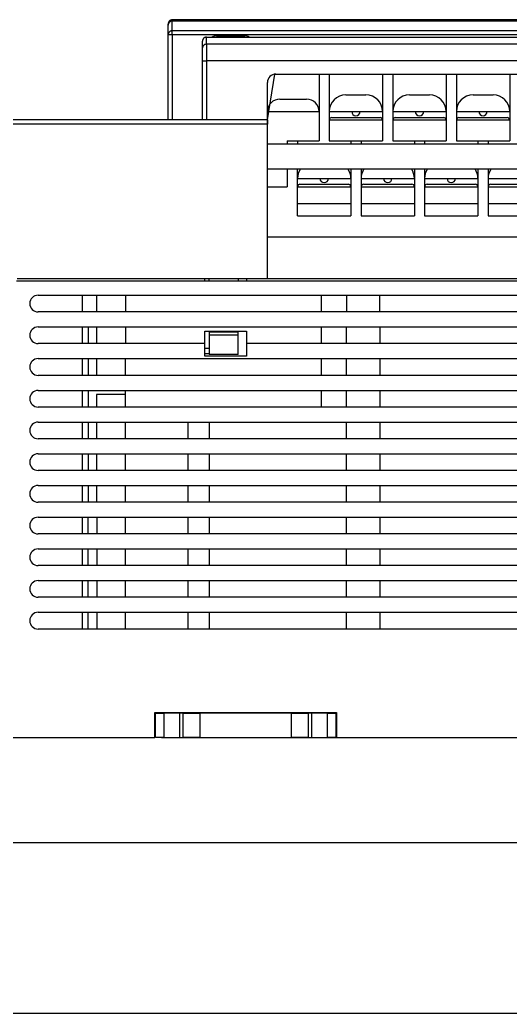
# Model space of a CAD drawing. Header units: millimetres. Extents: x -945625 to 316, y 6 to 533140.
# Drawn here: x -945485.1 to -945426.3, y 532277.5 to 532396.5 of the extents above; entities that cross this region are included whole.
import ezdxf

# ---------------------------------------------------------------- set-up
doc = ezdxf.new("R2010")
doc.units = ezdxf.units.MM
doc.header["$LTSCALE"] = 4

msp = doc.modelspace()

# ---------------------------------------------------------------- linework, layer by layer
at = {"color": 7, "linetype": 'Continuous'}
for p, q in [((-945467.28, 532395.87), (-945467.28, 532396.01)), ((-945466.78, 532396.51), (-945466.8, 532396.51)), ((-945466.78, 532396.37), (-945466.8, 532396.37)), ((-945466.78, 532396.37), (-945466.78, 532396.51)), ((-945401.48, 532396.51), (-945466.78, 532396.51)), ((-945466.78, 532395.2), (-945466.78, 532396.37)), ((-945401.48, 532396.37), (-945466.78, 532396.37)), ((-945467.28, 532394.72), (-945467.28, 532395.87)), ((-945466.78, 532395.2), (-945466.81, 532395.2)), ((-945466.78, 532394.73), (-945466.78, 532395.2)), ((-945401.48, 532395.2), (-945466.78, 532395.2)), ((-945467.28, 532384.51), (-945467.28, 532394.72)), ((-945466.78, 532394.73), (-945466.81, 532394.73)), ((-945466.78, 532394.73), (-945466.78, 532384.51)), ((-945401.48, 532394.73), (-945466.78, 532394.73)), ((-945463.18, 532393.09), (-945463.18, 532393.95)), ((-945462.68, 532394.42), (-945343.48, 532394.42)), ((-945462.68, 532393.59), (-945462.68, 532394.42)), ((-945462.68, 532393.59), (-945462.68, 532391.59)), ((-945343.48, 532393.59), (-945462.68, 532393.59)), ((-945461.48, 532394.61), (-945458.08, 532394.61)), ((-945460.58, 532394.42), (-945460.58, 532394.61)), ((-945463.18, 532393.09), (-945463.18, 532393.11)), ((-945463.18, 532391.59), (-945463.18, 532393.09)), ((-945463.18, 532391.59), (-945462.68, 532391.59)), ((-945463.18, 532384.51), (-945463.18, 532391.59)), ((-945462.68, 532391.59), (-945462.68, 532384.51)), ((-945343.48, 532391.59), (-945462.68, 532391.59)), ((-945455.38, 532384.51), (-945454.48, 532390.01)), ((-945454.48, 532390.01), (-945353.88, 532390.01)), ((-945454.38, 532390.01), (-945355.13, 532390.01)), ((-945449.18, 532390.01), (-945449.18, 532382.01)), ((-945447.96, 532390.01), (-945447.96, 532382.01)), ((-945441.56, 532390.01), (-945441.56, 532382.01)), ((-945440.34, 532390.01), (-945440.34, 532382.01)), ((-945433.94, 532390.01), (-945433.94, 532382.01)), ((-945432.72, 532390.01), (-945432.72, 532382.01)), ((-945426.32, 532390.01), (-945426.32, 532382.01)), ((-945455.38, 532365.51), (-945455.38, 532389.01)), ((-945453.88, 532387.01), (-945450.68, 532387.01)), ((-945445.96, 532387.51), (-945443.56, 532387.51)), ((-945438.34, 532387.51), (-945435.94, 532387.51)), ((-945430.72, 532387.51), (-945428.32, 532387.51)), ((-945455.38, 532385.51), (-945449.18, 532385.51)), ((-945447.96, 532385.51), (-945441.56, 532385.51)), ((-945440.34, 532385.51), (-945433.94, 532385.51)), ((-945432.72, 532385.51), (-945426.32, 532385.51)), ((-945463.18, 532384.51), (-945486.38, 532384.51)), ((-945462.68, 532384.51), (-945463.18, 532384.51)), ((-945455.38, 532384.51), (-945462.68, 532384.51)), ((-945455.38, 532384.51), (-945455.38, 532384.01)), ((-945447.96, 532384.51), (-945441.56, 532384.51)), ((-945447.66, 532384.81), (-945441.86, 532384.81)), ((-945440.34, 532384.51), (-945433.94, 532384.51)), ((-945440.04, 532384.81), (-945434.24, 532384.81)), ((-945432.72, 532384.51), (-945426.32, 532384.51)), ((-945432.42, 532384.81), (-945426.62, 532384.81)), ((-945455.38, 532384.01), (-945486.33, 532384.01)), ((-945455.38, 532365.51), (-945455.38, 532384.01)), ((-945452.99, 532382.01), (-945449.18, 532382.01)), ((-945452.99, 532382.01), (-945452.99, 532381.64)), ((-945451.77, 532382.01), (-945451.77, 532381.64)), ((-945447.96, 532382.01), (-945441.56, 532382.01)), ((-945445.37, 532382.01), (-945445.37, 532381.64)), ((-945444.15, 532382.01), (-945444.15, 532381.64)), ((-945440.34, 532382.01), (-945433.94, 532382.01)), ((-945437.75, 532382.01), (-945437.75, 532381.64)), ((-945436.53, 532382.01), (-945436.53, 532381.64)), ((-945432.72, 532382.01), (-945426.32, 532382.01)), ((-945430.13, 532382.01), (-945430.13, 532381.64)), ((-945428.91, 532382.01), (-945428.91, 532381.64)), ((-945455.38, 532381.64), (-945353.88, 532381.64)), ((-945455.38, 532378.64), (-945353.88, 532378.64)), ((-945452.99, 532378.64), (-945452.99, 532376.51)), ((-945451.77, 532373.01), (-945451.77, 532378.64)), ((-945445.37, 532378.64), (-945445.37, 532373.01)), ((-945444.15, 532378.64), (-945444.15, 532373.01)), ((-945437.75, 532378.64), (-945437.75, 532373.01)), ((-945436.53, 532378.64), (-945436.53, 532373.01)), ((-945430.13, 532378.64), (-945430.13, 532373.01)), ((-945428.91, 532378.64), (-945428.91, 532373.01)), ((-945451.77, 532377.51), (-945445.37, 532377.51)), ((-945444.15, 532377.51), (-945437.75, 532377.51)), ((-945436.53, 532377.51), (-945430.13, 532377.51)), ((-945428.91, 532377.51), (-945422.51, 532377.51)), ((-945455.38, 532376.51), (-945452.99, 532376.51)), ((-945451.77, 532376.51), (-945445.37, 532376.51)), ((-945451.47, 532376.81), (-945445.67, 532376.81)), ((-945444.15, 532376.51), (-945437.75, 532376.51)), ((-945443.85, 532376.81), (-945438.05, 532376.81)), ((-945436.53, 532376.51), (-945430.13, 532376.51)), ((-945436.23, 532376.81), (-945430.43, 532376.81)), ((-945428.91, 532376.51), (-945422.51, 532376.51)), ((-945428.61, 532376.81), (-945422.81, 532376.81)), ((-945451.77, 532374.51), (-945445.37, 532374.51)), ((-945444.15, 532374.51), (-945437.75, 532374.51)), ((-945436.53, 532374.51), (-945430.13, 532374.51)), ((-945428.91, 532374.51), (-945422.51, 532374.51)), ((-945451.77, 532373.01), (-945445.37, 532373.01)), ((-945444.15, 532373.01), (-945437.75, 532373.01)), ((-945436.53, 532373.01), (-945430.13, 532373.01)), ((-945428.91, 532373.01), (-945422.51, 532373.01)), ((-945455.38, 532370.51), (-945354.13, 532370.51)), ((-945352.38, 532365.21), (-945485.48, 532365.21)), ((-945485.38, 532365.51), (-945455.38, 532365.51)), ((-945462.88, 532365.21), (-945462.88, 532365.51)), ((-945462.38, 532365.21), (-945462.38, 532365.51)), ((-945458.88, 532365.51), (-945458.88, 532365.21)), ((-945457.88, 532365.51), (-945457.88, 532365.21)), ((-945455.38, 532365.51), (-945354.13, 532365.51)), ((-945455.38, 532365.51), (-945353.88, 532365.51)), ((-945482.88, 532363.51), (-945357.88, 532363.51)), ((-945477.58, 532363.51), (-945477.58, 532361.51)), ((-945475.88, 532363.51), (-945475.88, 532361.51)), ((-945472.38, 532363.51), (-945472.38, 532361.51)), ((-945448.88, 532361.51), (-945448.88, 532363.51)), ((-945445.88, 532363.51), (-945445.88, 532361.51)), ((-945441.88, 532361.51), (-945441.88, 532363.51)), ((-945357.88, 532361.51), (-945482.88, 532361.51)), ((-945482.88, 532359.71), (-945357.88, 532359.71)), ((-945477.58, 532359.71), (-945477.58, 532357.71)), ((-945476.88, 532359.71), (-945476.88, 532357.71)), ((-945475.88, 532359.71), (-945475.88, 532357.71)), ((-945472.38, 532359.71), (-945472.38, 532357.71)), ((-945462.88, 532359.21), (-945457.88, 532359.21)), ((-945462.88, 532357.71), (-945462.88, 532359.21)), ((-945462.38, 532359.11), (-945462.38, 532359.21)), ((-945462.38, 532359.11), (-945458.88, 532359.11)), ((-945462.38, 532359.11), (-945462.38, 532358.71)), ((-945458.88, 532359.21), (-945458.88, 532359.11)), ((-945458.88, 532358.71), (-945458.88, 532359.11)), ((-945457.88, 532359.21), (-945457.88, 532357.71)), ((-945448.88, 532357.71), (-945448.88, 532359.71)), ((-945445.88, 532357.71), (-945445.88, 532359.71)), ((-945441.88, 532359.71), (-945441.88, 532357.71)), ((-945462.38, 532358.71), (-945462.38, 532356.41)), ((-945458.88, 532358.71), (-945462.38, 532358.71)), ((-945458.88, 532356.41), (-945458.88, 532358.71)), ((-945462.88, 532357.71), (-945482.88, 532357.71)), ((-945462.88, 532356.21), (-945462.88, 532357.71)), ((-945462.38, 532357.11), (-945462.88, 532357.11)), ((-945357.88, 532357.71), (-945457.88, 532357.71)), ((-945457.88, 532357.71), (-945457.88, 532356.21)), ((-945482.88, 532355.91), (-945357.88, 532355.91)), ((-945477.58, 532355.91), (-945477.58, 532353.91)), ((-945476.88, 532355.91), (-945476.88, 532353.91)), ((-945475.88, 532355.91), (-945475.88, 532353.91)), ((-945472.38, 532353.91), (-945472.38, 532355.91)), ((-945462.88, 532356.51), (-945462.38, 532356.51)), ((-945457.88, 532356.21), (-945462.88, 532356.21)), ((-945458.88, 532356.41), (-945462.38, 532356.41)), ((-945448.88, 532353.91), (-945448.88, 532355.91)), ((-945445.88, 532353.91), (-945445.88, 532355.91)), ((-945441.88, 532355.91), (-945441.88, 532353.91)), ((-945357.88, 532353.91), (-945482.88, 532353.91)), ((-945482.88, 532352.11), (-945357.88, 532352.11)), ((-945477.58, 532352.11), (-945477.58, 532350.11)), ((-945476.88, 532352.11), (-945476.88, 532350.11)), ((-945472.38, 532350.11), (-945472.38, 532352.11)), ((-945448.88, 532350.11), (-945448.88, 532352.11)), ((-945445.88, 532350.11), (-945445.88, 532352.11)), ((-945441.88, 532352.11), (-945441.88, 532350.11)), ((-945472.38, 532351.61), (-945475.88, 532351.61)), ((-945475.88, 532351.61), (-945475.88, 532350.11)), ((-945357.88, 532350.11), (-945482.88, 532350.11)), ((-945482.88, 532348.31), (-945357.88, 532348.31)), ((-945477.58, 532348.31), (-945477.58, 532346.31)), ((-945476.88, 532348.31), (-945476.88, 532346.31)), ((-945475.88, 532348.31), (-945475.88, 532346.31)), ((-945472.38, 532346.31), (-945472.38, 532348.31)), ((-945464.88, 532346.31), (-945464.88, 532348.31)), ((-945462.38, 532348.31), (-945462.38, 532346.31)), ((-945445.88, 532346.31), (-945445.88, 532348.31)), ((-945441.88, 532348.31), (-945441.88, 532346.31)), ((-945357.88, 532346.31), (-945482.88, 532346.31)), ((-945482.88, 532344.51), (-945357.88, 532344.51)), ((-945477.58, 532344.51), (-945477.58, 532342.51)), ((-945476.88, 532344.51), (-945476.88, 532342.51)), ((-945475.88, 532344.51), (-945475.88, 532342.51)), ((-945472.38, 532342.51), (-945472.38, 532344.51)), ((-945464.88, 532342.51), (-945464.88, 532344.51)), ((-945462.38, 532344.51), (-945462.38, 532342.51)), ((-945445.88, 532342.51), (-945445.88, 532344.51)), ((-945441.88, 532344.51), (-945441.88, 532342.51)), ((-945357.88, 532342.51), (-945482.88, 532342.51)), ((-945482.88, 532340.71), (-945357.88, 532340.71)), ((-945477.58, 532340.71), (-945477.58, 532338.71)), ((-945476.88, 532340.71), (-945476.88, 532338.71)), ((-945475.88, 532340.71), (-945475.88, 532338.71)), ((-945472.38, 532338.71), (-945472.38, 532340.71)), ((-945464.88, 532338.71), (-945464.88, 532340.71)), ((-945462.38, 532340.71), (-945462.38, 532338.71)), ((-945445.88, 532338.71), (-945445.88, 532340.71)), ((-945441.88, 532340.71), (-945441.88, 532338.71)), ((-945357.88, 532338.71), (-945482.88, 532338.71)), ((-945482.88, 532336.91), (-945357.88, 532336.91)), ((-945477.58, 532336.91), (-945477.58, 532334.91)), ((-945476.88, 532334.91), (-945476.88, 532336.91)), ((-945475.82, 532336.91), (-945475.82, 532334.91)), ((-945472.38, 532334.91), (-945472.38, 532336.91)), ((-945464.88, 532334.91), (-945464.88, 532336.91)), ((-945462.38, 532336.91), (-945462.38, 532334.91)), ((-945445.88, 532334.91), (-945445.88, 532336.91)), ((-945441.88, 532336.91), (-945441.88, 532334.91)), ((-945357.88, 532334.91), (-945482.88, 532334.91)), ((-945482.88, 532333.11), (-945357.88, 532333.11)), ((-945477.58, 532333.11), (-945477.58, 532331.11)), ((-945476.88, 532331.11), (-945476.88, 532333.11)), ((-945475.82, 532333.11), (-945475.82, 532331.11)), ((-945472.38, 532331.11), (-945472.38, 532333.11)), ((-945464.88, 532331.11), (-945464.88, 532333.11)), ((-945462.38, 532333.11), (-945462.38, 532331.11)), ((-945445.88, 532331.11), (-945445.88, 532333.11)), ((-945441.88, 532333.11), (-945441.88, 532331.11)), ((-945357.88, 532331.11), (-945482.88, 532331.11)), ((-945482.88, 532329.31), (-945357.88, 532329.31)), ((-945477.58, 532329.31), (-945477.58, 532327.31)), ((-945476.88, 532327.31), (-945476.88, 532329.31)), ((-945475.82, 532329.31), (-945475.82, 532327.31)), ((-945472.38, 532327.31), (-945472.38, 532329.31)), ((-945464.88, 532327.31), (-945464.88, 532329.31)), ((-945462.38, 532329.31), (-945462.38, 532327.31)), ((-945445.88, 532327.31), (-945445.88, 532329.31)), ((-945441.88, 532329.31), (-945441.88, 532327.31)), ((-945357.88, 532327.31), (-945482.88, 532327.31)), ((-945482.88, 532325.51), (-945357.88, 532325.51)), ((-945477.58, 532325.51), (-945477.58, 532323.51)), ((-945476.88, 532323.51), (-945476.88, 532325.51)), ((-945475.82, 532325.51), (-945475.82, 532323.51)), ((-945472.38, 532323.51), (-945472.38, 532325.51)), ((-945464.88, 532323.51), (-945464.88, 532325.51)), ((-945462.38, 532325.51), (-945462.38, 532323.51)), ((-945445.88, 532323.51), (-945445.88, 532325.51)), ((-945441.88, 532325.51), (-945441.88, 532323.51)), ((-945357.88, 532323.51), (-945482.88, 532323.51)), ((-945468.88, 532310.51), (-945468.88, 532313.51)), ((-945468.88, 532313.51), (-945447.08, 532313.51)), ((-945468.88, 532313.41), (-945468.78, 532313.41)), ((-945468.78, 532310.51), (-945468.78, 532313.41)), ((-945468.78, 532313.41), (-945467.78, 532313.41)), ((-945467.78, 532313.41), (-945467.78, 532310.51)), ((-945465.48, 532313.41), (-945467.78, 532313.41)), ((-945465.88, 532310.51), (-945465.88, 532313.51)), ((-945465.48, 532310.51), (-945465.48, 532313.41)), ((-945465.48, 532313.41), (-945463.48, 532313.41)), ((-945463.48, 532313.41), (-945463.48, 532310.51)), ((-945452.48, 532313.41), (-945463.48, 532313.41)), ((-945452.48, 532310.51), (-945452.48, 532313.41)), ((-945452.48, 532313.41), (-945450.48, 532313.41)), ((-945450.48, 532313.41), (-945450.48, 532310.51)), ((-945448.18, 532313.41), (-945450.48, 532313.41)), ((-945450.08, 532313.51), (-945450.08, 532310.51)), ((-945448.18, 532310.51), (-945448.18, 532313.41)), ((-945448.18, 532313.41), (-945447.18, 532313.41)), ((-945447.18, 532313.41), (-945447.18, 532310.51)), ((-945447.18, 532313.41), (-945447.08, 532313.41)), ((-945447.08, 532313.51), (-945447.08, 532310.51)), ((-945468.88, 532312.11), (-945468.78, 532312.11)), ((-945447.18, 532312.11), (-945447.08, 532312.11)), ((-945491.88, 532310.51), (-945468.88, 532310.51)), ((-945467.78, 532310.51), (-945468.78, 532310.51)), ((-945468.08, 532310.51), (-945409.68, 532310.51)), ((-945467.78, 532310.51), (-945465.48, 532310.51)), ((-945463.48, 532310.51), (-945465.48, 532310.51)), ((-945463.48, 532310.51), (-945452.48, 532310.51)), ((-945450.48, 532310.51), (-945452.48, 532310.51)), ((-945450.48, 532310.51), (-945448.18, 532310.51)), ((-945447.18, 532310.51), (-945448.18, 532310.51)), ((-945447.08, 532310.51), (-945388.68, 532310.51)), ((-945492.88, 532297.91), (-945417.88, 532297.91))]:
    msp.add_line(p, q, dxfattribs=at)
at = {"ltscale": 0.5}
msp.add_line((-945625.31, 532277.48), (-945205.31, 532277.48), dxfattribs=at)
at = {"color": 7, "linetype": 'Continuous'}
for points in [[(-945467.22, 532396.11), (-945467.22, 532396.11), (-945467.22, 532396.11), (-945467.22, 532396.1), (-945467.23, 532396.1), (-945467.23, 532396.1), (-945467.23, 532396.1), (-945467.23, 532396.09), (-945467.23, 532396.09), (-945467.23, 532396.09), (-945467.23, 532396.09), (-945467.23, 532396.08), (-945467.24, 532396.08), (-945467.24, 532396.08), (-945467.24, 532396.08), (-945467.24, 532396.07), (-945467.24, 532396.07), (-945467.24, 532396.07), (-945467.24, 532396.07), (-945467.24, 532396.06), (-945467.24, 532396.06), (-945467.25, 532396.06), (-945467.25, 532396.06), (-945467.25, 532396.06), (-945467.25, 532396.05), (-945467.25, 532396.05), (-945467.25, 532396.05), (-945467.25, 532396.05), (-945467.25, 532396.05), (-945467.25, 532396.04), (-945467.25, 532396.04), (-945467.25, 532396.04), (-945467.26, 532396.04), (-945467.26, 532396.03), (-945467.26, 532396.03), (-945467.26, 532396.03), (-945467.26, 532396.03), (-945467.26, 532396.03), (-945467.26, 532396.02), (-945467.26, 532396.02), (-945467.26, 532396.02), (-945467.26, 532396.02), (-945467.26, 532396.02), (-945467.26, 532396.01), (-945467.26, 532396.01), (-945467.26, 532396.01), (-945467.26, 532396.01), (-945467.27, 532396.01), (-945467.27, 532396), (-945467.27, 532396), (-945467.27, 532396), (-945467.27, 532395.99), (-945467.27, 532395.99), (-945467.27, 532395.99), (-945467.27, 532395.99), (-945467.27, 532395.98), (-945467.27, 532395.98), (-945467.27, 532395.98), (-945467.27, 532395.98), (-945467.27, 532395.98), (-945467.27, 532395.97), (-945467.27, 532395.97), (-945467.28, 532395.97), (-945467.28, 532395.96), (-945467.28, 532395.96), (-945467.28, 532395.96), (-945467.28, 532395.96), (-945467.28, 532395.96), (-945467.28, 532395.95), (-945467.28, 532395.95), (-945467.28, 532395.95), (-945467.28, 532395.95), (-945467.28, 532395.95), (-945467.28, 532395.94), (-945467.28, 532395.94), (-945467.28, 532395.94), (-945467.28, 532395.94), (-945467.28, 532395.94), (-945467.28, 532395.93), (-945467.28, 532395.93), (-945467.28, 532395.93), (-945467.28, 532395.92), (-945467.28, 532395.92), (-945467.28, 532395.92), (-945467.28, 532395.92), (-945467.28, 532395.91), (-945467.28, 532395.91), (-945467.28, 532395.91), (-945467.28, 532395.9), (-945467.28, 532395.9), (-945467.28, 532395.9), (-945467.28, 532395.9), (-945467.28, 532395.89), (-945467.28, 532395.89), (-945467.28, 532395.89), (-945467.28, 532395.89), (-945467.28, 532395.88), (-945467.28, 532395.88), (-945467.28, 532395.88), (-945467.28, 532395.87), (-945467.28, 532395.87), (-945467.28, 532395.86)], [(-945466.78, 532396.36), (-945466.79, 532396.37), (-945466.79, 532396.37), (-945466.79, 532396.37), (-945466.79, 532396.37), (-945466.8, 532396.37), (-945466.8, 532396.37), (-945466.8, 532396.37), (-945466.8, 532396.36), (-945466.81, 532396.36), (-945466.81, 532396.36), (-945466.81, 532396.36), (-945466.82, 532396.36), (-945466.82, 532396.36), (-945466.82, 532396.36), (-945466.82, 532396.36), (-945466.83, 532396.36), (-945466.83, 532396.36), (-945466.83, 532396.36), (-945466.83, 532396.36), (-945466.84, 532396.36), (-945466.84, 532396.36), (-945466.84, 532396.36), (-945466.84, 532396.36), (-945466.85, 532396.36), (-945466.85, 532396.36), (-945466.85, 532396.36), (-945466.85, 532396.36), (-945466.86, 532396.36), (-945466.86, 532396.36), (-945466.86, 532396.36), (-945466.86, 532396.36), (-945466.86, 532396.36), (-945466.87, 532396.36), (-945466.87, 532396.36), (-945466.87, 532396.36), (-945466.87, 532396.36), (-945466.87, 532396.36), (-945466.88, 532396.36), (-945466.88, 532396.36), (-945466.88, 532396.36), (-945466.88, 532396.36), (-945466.88, 532396.36), (-945466.89, 532396.36), (-945466.89, 532396.36), (-945466.89, 532396.35), (-945466.89, 532396.35), (-945466.9, 532396.35), (-945466.9, 532396.35), (-945466.9, 532396.35), (-945466.9, 532396.35), (-945466.91, 532396.35), (-945466.91, 532396.35), (-945466.91, 532396.35), (-945466.91, 532396.35), (-945466.92, 532396.35), (-945466.92, 532396.35), (-945466.92, 532396.35), (-945466.92, 532396.35), (-945466.93, 532396.35), (-945466.93, 532396.34), (-945466.93, 532396.34), (-945466.93, 532396.34), (-945466.94, 532396.34), (-945466.94, 532396.34), (-945466.94, 532396.34), (-945466.94, 532396.34), (-945466.95, 532396.34), (-945466.95, 532396.34), (-945466.95, 532396.34), (-945466.95, 532396.34), (-945466.96, 532396.34), (-945466.96, 532396.33), (-945466.96, 532396.33), (-945466.96, 532396.33), (-945466.96, 532396.33), (-945466.97, 532396.33), (-945466.97, 532396.33), (-945466.97, 532396.33), (-945466.98, 532396.33), (-945466.98, 532396.33), (-945466.98, 532396.33), (-945466.98, 532396.32), (-945466.98, 532396.32), (-945466.99, 532396.32), (-945466.99, 532396.32), (-945466.99, 532396.32), (-945466.99, 532396.32), (-945467, 532396.32), (-945467, 532396.32), (-945467, 532396.32), (-945467, 532396.31), (-945467.01, 532396.31), (-945467.01, 532396.31), (-945467.01, 532396.31), (-945467.01, 532396.31), (-945467.01, 532396.31), (-945467.02, 532396.31), (-945467.02, 532396.31), (-945467.02, 532396.31), (-945467.02, 532396.3), (-945467.03, 532396.3)], [(-945462.68, 532394.42), (-945462.69, 532394.42), (-945462.7, 532394.42), (-945462.7, 532394.42), (-945462.71, 532394.42), (-945462.71, 532394.42), (-945462.72, 532394.42), (-945462.72, 532394.42), (-945462.73, 532394.42), (-945462.73, 532394.42), (-945462.74, 532394.42), (-945462.74, 532394.42), (-945462.75, 532394.42), (-945462.75, 532394.42), (-945462.76, 532394.42), (-945462.76, 532394.42), (-945462.77, 532394.42), (-945462.77, 532394.42), (-945462.78, 532394.42), (-945462.78, 532394.42), (-945462.79, 532394.42), (-945462.79, 532394.42), (-945462.8, 532394.42), (-945462.8, 532394.41), (-945462.81, 532394.41), (-945462.81, 532394.41), (-945462.81, 532394.41), (-945462.82, 532394.41), (-945462.82, 532394.41), (-945462.83, 532394.41), (-945462.83, 532394.41), (-945462.84, 532394.41), (-945462.84, 532394.41), (-945462.84, 532394.41), (-945462.85, 532394.4), (-945462.85, 532394.4), (-945462.86, 532394.4), (-945462.86, 532394.4), (-945462.86, 532394.4), (-945462.87, 532394.4), (-945462.87, 532394.4), (-945462.88, 532394.4), (-945462.88, 532394.39), (-945462.88, 532394.39), (-945462.89, 532394.39), (-945462.89, 532394.39), (-945462.9, 532394.39), (-945462.9, 532394.39), (-945462.9, 532394.39), (-945462.91, 532394.38), (-945462.91, 532394.38), (-945462.91, 532394.38), (-945462.92, 532394.38), (-945462.92, 532394.38), (-945462.92, 532394.37), (-945462.93, 532394.37), (-945462.93, 532394.37), (-945462.94, 532394.37), (-945462.94, 532394.37), (-945462.94, 532394.37), (-945462.95, 532394.36), (-945462.95, 532394.36), (-945462.95, 532394.36), (-945462.96, 532394.36), (-945462.96, 532394.35), (-945462.96, 532394.35), (-945462.97, 532394.35), (-945462.97, 532394.35), (-945462.97, 532394.34), (-945462.98, 532394.34), (-945462.98, 532394.34), (-945462.98, 532394.34), (-945462.99, 532394.33), (-945462.99, 532394.33), (-945462.99, 532394.33), (-945463, 532394.33), (-945463, 532394.32), (-945463, 532394.32), (-945463.01, 532394.32), (-945463.01, 532394.31), (-945463.01, 532394.31), (-945463.02, 532394.31), (-945463.02, 532394.31), (-945463.02, 532394.3), (-945463.03, 532394.3), (-945463.03, 532394.3), (-945463.03, 532394.29), (-945463.04, 532394.29), (-945463.04, 532394.29), (-945463.04, 532394.28), (-945463.05, 532394.28), (-945463.05, 532394.28), (-945463.05, 532394.27), (-945463.06, 532394.27), (-945463.06, 532394.26), (-945463.06, 532394.26), (-945463.07, 532394.26), (-945463.07, 532394.25), (-945463.07, 532394.25), (-945463.08, 532394.25), (-945463.08, 532394.24), (-945463.08, 532394.24), (-945463.08, 532394.23), (-945463.09, 532394.23), (-945463.09, 532394.23), (-945463.09, 532394.22), (-945463.1, 532394.22), (-945463.1, 532394.21), (-945463.1, 532394.21), (-945463.11, 532394.2), (-945463.11, 532394.2), (-945463.11, 532394.2), (-945463.11, 532394.19), (-945463.12, 532394.19), (-945463.12, 532394.18), (-945463.12, 532394.18), (-945463.12, 532394.17), (-945463.13, 532394.17), (-945463.13, 532394.16), (-945463.13, 532394.16), (-945463.13, 532394.16), (-945463.14, 532394.15), (-945463.14, 532394.15), (-945463.14, 532394.14), (-945463.14, 532394.14), (-945463.14, 532394.13), (-945463.15, 532394.13), (-945463.15, 532394.12), (-945463.15, 532394.12), (-945463.15, 532394.11), (-945463.16, 532394.11), (-945463.16, 532394.1), (-945463.16, 532394.1), (-945463.16, 532394.09), (-945463.16, 532394.09), (-945463.16, 532394.08), (-945463.17, 532394.08), (-945463.17, 532394.07), (-945463.17, 532394.06), (-945463.17, 532394.06), (-945463.17, 532394.05), (-945463.17, 532394.05), (-945463.17, 532394.04), (-945463.17, 532394.04), (-945463.18, 532394.03), (-945463.18, 532394.03), (-945463.18, 532394.02), (-945463.18, 532394.02), (-945463.18, 532394.01), (-945463.18, 532394), (-945463.18, 532394), (-945463.18, 532393.99), (-945463.18, 532393.99), (-945463.18, 532393.98), (-945463.18, 532393.98), (-945463.18, 532393.97), (-945463.18, 532393.96), (-945463.18, 532393.96), (-945463.18, 532393.95), (-945463.18, 532393.95)]]:
    msp.add_lwpolyline(points, dxfattribs=at)
for centre, radius, start, end in [((-945466.85, 532396.02), 0.429, 168.9081, 170.6405), ((-945466.77, 532396), 0.518, 170.0771, 171.4177), ((-945466.11, 532395.9), 1.18, 171.2488, 171.7779), ((-945466.85, 532396.02), 0.436, 173.3848, 175.194), ((-945466.89, 532396.02), 0.391, 175.0899, 178.1514), ((-945466.27, 532395.98), 1.01, 176.9538, 178.4886), ((-945466.85, 532395.88), 0.429, 168.9159, 170.6483), ((-945466.77, 532395.86), 0.518, 170.0695, 171.4101), ((-945466.11, 532395.76), 1.18, 171.2566, 171.7857), ((-945466.85, 532395.88), 0.436, 173.3806, 175.1899), ((-945466.79, 532396.01), 0.491, 162.9155, 164.4299), ((-945466.78, 532396.01), 0.501, 164.3853, 165.8552), ((-945466.76, 532396), 0.53, 165.825, 167.1975), ((-945466.79, 532396.01), 0.492, 167.3833, 168.8717), ((-945466.79, 532395.87), 0.491, 162.9155, 164.4299), ((-945466.78, 532395.86), 0.501, 164.3853, 165.8552), ((-945466.76, 532395.86), 0.53, 165.825, 167.1975), ((-945466.79, 532395.87), 0.492, 167.3741, 168.8625), ((-945466.78, 532396.01), 0.502, 159.9189, 161.4144), ((-945466.79, 532396.01), 0.499, 161.4119, 162.9115), ((-945466.78, 532395.86), 0.503, 159.9334, 161.4288), ((-945466.79, 532395.87), 0.499, 161.4119, 162.9115), ((-945466.78, 532396.01), 0.5, 156.8844, 158.4069), ((-945466.78, 532396.01), 0.5, 158.3927, 159.9061), ((-945466.78, 532395.87), 0.5, 156.8844, 158.4069), ((-945466.78, 532395.87), 0.5, 158.3773, 159.8906), ((-945466.78, 532396.01), 0.501, 153.7956, 155.3292), ((-945466.78, 532396.01), 0.5, 155.3601, 156.8893), ((-945466.78, 532395.86), 0.501, 153.7956, 155.3292), ((-945466.78, 532395.87), 0.5, 155.3601, 156.8893), ((-945466.78, 532396.01), 0.501, 150.748, 152.2947), ((-945466.78, 532396.01), 0.5, 152.2833, 153.8252), ((-945466.78, 532395.86), 0.501, 150.748, 152.2947), ((-945466.78, 532395.87), 0.5, 152.2833, 153.8252), ((-945466.78, 532396.01), 0.501, 149.1069, 150.6598), ((-945466.78, 532395.86), 0.501, 149.128, 150.681), ((-945466.78, 532396.01), 0.501, 146.0177, 147.5793), ((-945466.78, 532396.01), 0.501, 147.6446, 149.2011), ((-945466.78, 532395.86), 0.502, 146.0407, 147.6023), ((-945466.78, 532395.86), 0.501, 147.6225, 149.179), ((-945466.78, 532396.01), 0.502, 144.5068, 146.0712), ((-945466.78, 532395.86), 0.501, 144.483, 146.0473), ((-945466.78, 532396.01), 0.502, 142.8635, 144.4315), ((-945466.78, 532395.86), 0.502, 142.8635, 144.4315), ((-945466.78, 532396.01), 0.502, 141.362, 142.9319), ((-945466.78, 532395.86), 0.502, 141.362, 142.9319), ((-945466.78, 532396.01), 0.502, 138.184, 139.757), ((-945466.78, 532396.01), 0.502, 139.7226, 141.2947), ((-945466.78, 532395.86), 0.502, 138.184, 139.757), ((-945466.78, 532395.86), 0.502, 139.7226, 141.2947), ((-945466.78, 532396.01), 0.502, 136.5624, 138.1362), ((-945466.78, 532395.86), 0.502, 136.5624, 138.1362), ((-945466.78, 532396.01), 0.503, 135.0349, 136.6087), ((-945466.78, 532395.86), 0.503, 135.0349, 136.6087), ((-945466.78, 532396.01), 0.503, 133.3917, 134.9647), ((-945466.78, 532395.86), 0.503, 133.3917, 134.9647), ((-945466.78, 532396.01), 0.503, 131.8647, 133.4367), ((-945466.78, 532395.86), 0.503, 131.8647, 133.4367), ((-945466.78, 532396.01), 0.503, 130.2446, 131.8145), ((-945466.78, 532395.86), 0.503, 130.276, 131.8458), ((-945466.78, 532396.01), 0.504, 128.6809, 130.2489), ((-945466.78, 532395.86), 0.503, 128.6488, 130.2168), ((-945466.78, 532396.01), 0.504, 127.1293, 128.6937), ((-945466.78, 532395.86), 0.504, 127.1294, 128.6937), ((-945466.78, 532396.01), 0.504, 125.5381, 127.0997), ((-945466.78, 532395.86), 0.504, 125.5381, 127.0997), ((-945466.78, 532396.01), 0.504, 123.9327, 125.4893), ((-945466.78, 532395.86), 0.504, 123.9328, 125.4893), ((-945466.78, 532396.01), 0.504, 122.425, 123.9779), ((-945466.78, 532395.86), 0.504, 122.425, 123.9779), ((-945466.78, 532396.01), 0.505, 120.8398, 122.3863), ((-945466.78, 532395.86), 0.505, 120.8398, 122.3863), ((-945466.78, 532396.01), 0.504, 119.3091, 120.8511), ((-945466.78, 532395.86), 0.504, 119.3091, 120.8511), ((-945466.78, 532396), 0.505, 117.7115, 119.2458), ((-945466.78, 532395.86), 0.505, 117.7115, 119.2458), ((-945466.78, 532396.01), 0.505, 116.2192, 117.7482), ((-945466.78, 532395.86), 0.505, 116.2192, 117.7482), ((-945466.78, 532396), 0.505, 114.639, 116.1591), ((-945466.78, 532395.86), 0.505, 114.639, 116.159), ((-945466.78, 532396), 0.505, 113.1183, 114.6323), ((-945466.78, 532395.86), 0.505, 113.1575, 114.6715), ((-945466.78, 532396), 0.506, 111.6024, 113.1062), ((-945466.78, 532395.86), 0.506, 111.5625, 113.0663), ((-945466.78, 532396), 0.505, 110.102, 111.5992), ((-945466.78, 532395.86), 0.505, 110.102, 111.5991), ((-945466.78, 532396), 0.506, 108.5759, 110.0619), ((-945466.78, 532395.86), 0.506, 108.6172, 110.1031), ((-945466.78, 532396), 0.506, 107.1125, 108.591), ((-945466.78, 532395.86), 0.506, 107.1125, 108.591), ((-945466.78, 532396), 0.507, 105.619, 107.0852), ((-945466.78, 532395.86), 0.507, 105.5766, 107.0428), ((-945466.78, 532396), 0.506, 104.1277, 105.586), ((-945466.78, 532395.86), 0.506, 104.1708, 105.629), ((-945466.78, 532396), 0.507, 102.6719, 104.1173), ((-945466.78, 532395.86), 0.506, 102.6283, 104.0736), ((-945466.78, 532396), 0.506, 101.2378, 102.6743), ((-945466.78, 532395.86), 0.506, 101.2378, 102.6743), ((-945466.78, 532396), 0.507, 99.7691, 101.1906), ((-945466.78, 532395.86), 0.507, 99.7691, 101.1906), ((-945466.78, 532396), 0.506, 98.3635, 99.7773), ((-945466.78, 532395.86), 0.506, 98.3635, 99.7772), ((-945466.78, 532396), 0.506, 96.9115, 98.3145), ((-945466.78, 532395.86), 0.506, 96.9115, 98.3145), ((-945466.78, 532396), 0.507, 95.5173, 96.9057), ((-945466.78, 532395.86), 0.507, 95.5173, 96.9057), ((-945466.78, 532396), 0.513, 94.1275, 95.4858), ((-945466.78, 532395.85), 0.514, 94.1275, 95.4858), ((-945466.78, 532396), 0.506, 92.7354, 94.1035), ((-945466.78, 532395.86), 0.506, 92.7354, 94.1035), ((-945466.78, 532396.02), 0.486, 91.3581, 92.7669), ((-945466.78, 532395.88), 0.486, 91.3581, 92.7669), ((-945466.89, 532395.88), 0.391, 175.0915, 178.153), ((-945466.27, 532395.84), 1.01, 176.953, 178.4877), ((-945466.92, 532394.75), 0.365, 169.6077, 176.038), ((-945466.37, 532394.67), 0.919, 173.5536, 176.8563), ((-945466.32, 532394.54), 0.994, 161.5095, 162.784), ((-945466.87, 532394.74), 0.409, 165.953, 169.7844), ((-945466.8, 532394.71), 0.482, 158.7403, 161.6602), ((-945466.87, 532394.74), 0.407, 156.3137, 160.0106), ((-945466.82, 532394.72), 0.466, 153.0019, 156.2074), ((-945466.79, 532394.7), 0.502, 149.6831, 152.6528), ((-945466.81, 532394.71), 0.48, 146.4894, 149.638), ((-945466.81, 532394.71), 0.475, 143.4559, 146.6728), ((-945466.8, 532394.71), 0.485, 140.1881, 143.3534), ((-945466.8, 532394.7), 0.492, 137.0748, 140.2092), ((-945466.8, 532394.7), 0.494, 133.8369, 136.9724), ((-945466.79, 532394.7), 0.497, 130.7615, 133.8854), ((-945466.79, 532394.7), 0.502, 127.5708, 130.6661), ((-945466.79, 532394.69), 0.506, 124.5016, 127.5718), ((-945466.79, 532394.69), 0.51, 121.3659, 124.4026), ((-945466.79, 532394.69), 0.513, 118.3748, 121.3842), ((-945466.78, 532394.68), 0.517, 115.2919, 118.2594), ((-945466.78, 532394.68), 0.519, 112.3772, 115.3113), ((-945466.78, 532394.67), 0.524, 109.3551, 112.2357), ((-945466.78, 532394.67), 0.524, 106.5157, 109.3672), ((-945466.78, 532394.67), 0.525, 103.6014, 106.4133), ((-945466.78, 532394.67), 0.529, 100.8385, 103.5934), ((-945466.78, 532394.65), 0.544, 98.0294, 100.6697), ((-945466.78, 532394.67), 0.527, 95.3448, 98.0233), ((-945466.79, 532394.71), 0.492, 92.5946, 95.4147), ((-945467.27, 532394.65), 0.0724, 99.8171, 103.399), ((-945467.26, 532394.6), 0.119, 96.6665, 99.154), ((-945467.23, 532394.25), 0.469, 94.2215, 94.9264), ((-945467.16, 532392.7), 2.02, 92.9432, 93.1356), ((-945467.19, 532393.42), 1.31, 92.6384, 93.004), ((-945467.18, 532393.11), 1.61, 92.2876, 92.6356), ((-945467.14, 532392.04), 2.68, 91.9807, 92.2197), ((-945467.11, 532390.82), 3.91, 91.6894, 91.8733), ((-945467.08, 532389.92), 4.81, 91.5182, 91.6846), ((-945467.05, 532388.71), 6.01, 91.3527, 91.4983), ((-945467.02, 532387.16), 7.57, 91.1803, 91.3059), ((-945466.98, 532385.47), 9.26, 91.0714, 91.1816), ((-945466.95, 532383.78), 10.94, 90.9766, 91.076), ((-945466.93, 532381.95), 12.77, 90.8413, 90.9312), ((-945466.9, 532380.03), 14.69, 90.7759, 90.8579), ((-945466.87, 532378.09), 16.64, 90.6944, 90.7699), ((-945466.86, 532376.15), 18.57, 90.5963, 90.6663), ((-945466.84, 532374.29), 20.44, 90.5319, 90.5973), ((-945466.82, 532372.45), 22.28, 90.4727, 90.5342), ((-945466.81, 532370.8), 23.93, 90.4189, 90.4771), ((-945466.8, 532369.15), 25.57, 90.3448, 90.3999), ((-945466.79, 532367.9), 26.83, 90.297, 90.3499), ((-945466.78, 532366.78), 27.94, 90.2508, 90.3019), ((-945466.79, 532365.69), 29.03, 90.183, 90.232), ((-945466.78, 532364.2), 30.53, 90.139, 90.1854), ((-945466.78, 532364.65), 30.08, 90.0937, 90.1403), ((-945466.79, 532366.44), 28.28, 90.0468, 90.0957), ((-945462.69, 532393.1), 0.492, 112.9417, 116.0765), ((-945462.71, 532393.15), 0.433, 109.2413, 112.8428), ((-945462.68, 532393.08), 0.514, 107.6444, 110.4787), ((-945462.51, 532392.55), 1.06, 106.5845, 107.8194), ((-945462.71, 532393.15), 0.439, 99.8008, 103.5071), ((-945462.71, 532393.19), 0.394, 93.8012, 99.9977), ((-945462.63, 532392.6), 0.995, 93.0111, 96.1864), ((-945461.48, 532393.81), 0.8, 90, 129.3892), ((-945458.08, 532393.81), 0.8, 50.6108, 90), ((-945462.66, 532393.09), 0.523, 168.8862, 171.6328), ((-945462.68, 532393.09), 0.506, 171.6365, 174.4249), ((-945462.71, 532393.09), 0.472, 174.3818, 177.3187), ((-945462.68, 532393.09), 0.507, 162.9435, 165.8609), ((-945462.68, 532393.09), 0.509, 165.8811, 168.7438), ((-945462.68, 532393.09), 0.507, 159.8737, 162.8267), ((-945462.68, 532393.09), 0.509, 156.9318, 159.9078), ((-945462.68, 532393.09), 0.507, 153.7835, 156.8069), ((-945462.68, 532393.09), 0.507, 150.7608, 153.8092), ((-945462.68, 532393.09), 0.505, 147.5535, 150.6347), ((-945462.68, 532393.09), 0.506, 144.517, 147.6145), ((-945462.68, 532393.09), 0.504, 141.2698, 144.3895), ((-945462.68, 532393.09), 0.504, 138.1892, 141.321), ((-945462.68, 532393.09), 0.502, 134.9387, 138.0862), ((-945462.68, 532393.09), 0.503, 131.8707, 135.0156), ((-945462.68, 532393.09), 0.504, 128.6347, 131.7647), ((-945462.68, 532393.09), 0.5, 125.5261, 128.6726), ((-945462.69, 532393.09), 0.493, 122.2605, 125.4445), ((-945462.68, 532393.09), 0.501, 119.3328, 122.4354), ((-945462.67, 532393.07), 0.527, 116.4075, 119.3226), ((-945454.38, 532389.01), 1, 90, 180), ((-945453.88, 532385.51), 1.5, 90, 180), ((-945450.68, 532385.51), 1.5, 0, 90), ((-945445.96, 532385.51), 2, 90, 180), ((-945443.56, 532385.51), 2, 0, 90), ((-945438.34, 532385.51), 2, 90, 180), ((-945435.94, 532385.51), 2, 0, 90), ((-945430.72, 532385.51), 2, 90, 180), ((-945428.32, 532385.51), 2, 0, 90), ((-945444.76, 532385.51), 0.5, 180, 0), ((-945437.14, 532385.51), 0.5, 180, 0), ((-945429.52, 532385.51), 0.5, 180, 0), ((-945447.66, 532384.51), 0.3, 90, 180), ((-945441.86, 532384.51), 0.3, 0, 90), ((-945440.04, 532384.51), 0.3, 90, 180), ((-945434.24, 532384.51), 0.3, 0, 90), ((-945432.42, 532384.51), 0.3, 90, 180), ((-945426.62, 532384.51), 0.3, 0, 90), ((-945449.77, 532377.51), 2, 145.5821, 180), ((-945447.37, 532377.51), 2, 0, 34.4179), ((-945442.15, 532377.51), 2, 145.5821, 180), ((-945439.75, 532377.51), 2, 0, 34.4179), ((-945434.53, 532377.51), 2, 145.5821, 180), ((-945432.13, 532377.51), 2, 0, 34.4179), ((-945426.91, 532377.51), 2, 145.5821, 180), ((-945448.57, 532377.51), 0.5, 180, 0), ((-945440.95, 532377.51), 0.5, 180, 0), ((-945433.33, 532377.51), 0.5, 180, 0), ((-945451.47, 532376.51), 0.3, 90, 180), ((-945445.67, 532376.51), 0.3, 0, 90), ((-945443.85, 532376.51), 0.3, 90, 180), ((-945438.05, 532376.51), 0.3, 0, 90), ((-945436.23, 532376.51), 0.3, 90, 180), ((-945430.43, 532376.51), 0.3, 0, 90), ((-945428.61, 532376.51), 0.3, 90, 180), ((-945482.88, 532362.51), 1, 90, 180), ((-945482.88, 532362.51), 1, 180, 270), ((-945482.88, 532358.71), 1, 90, 180), ((-945482.88, 532358.71), 1, 180, 270), ((-945482.88, 532354.91), 1, 90, 180), ((-945482.88, 532354.91), 1, 180, 270), ((-945482.88, 532351.11), 1, 90, 180), ((-945482.88, 532351.11), 1, 180, 270), ((-945482.88, 532347.31), 1, 90, 180), ((-945482.88, 532347.31), 1, 180, 270), ((-945482.88, 532343.51), 1, 90, 180), ((-945482.88, 532343.51), 1, 180, 270), ((-945482.88, 532339.71), 1, 90, 180), ((-945482.88, 532339.71), 1, 180, 270), ((-945482.88, 532335.91), 1, 90, 180), ((-945482.88, 532335.91), 1, 180, 270), ((-945482.88, 532332.11), 1, 90, 180), ((-945482.88, 532332.11), 1, 180, 270), ((-945482.88, 532328.31), 1, 90, 180), ((-945482.88, 532328.31), 1, 180, 270), ((-945482.88, 532324.51), 1, 90, 180), ((-945482.88, 532324.51), 1, 180, 270)]:
    msp.add_arc(centre, radius, start, end, dxfattribs=at)

doc.saveas('drawing.dxf')
